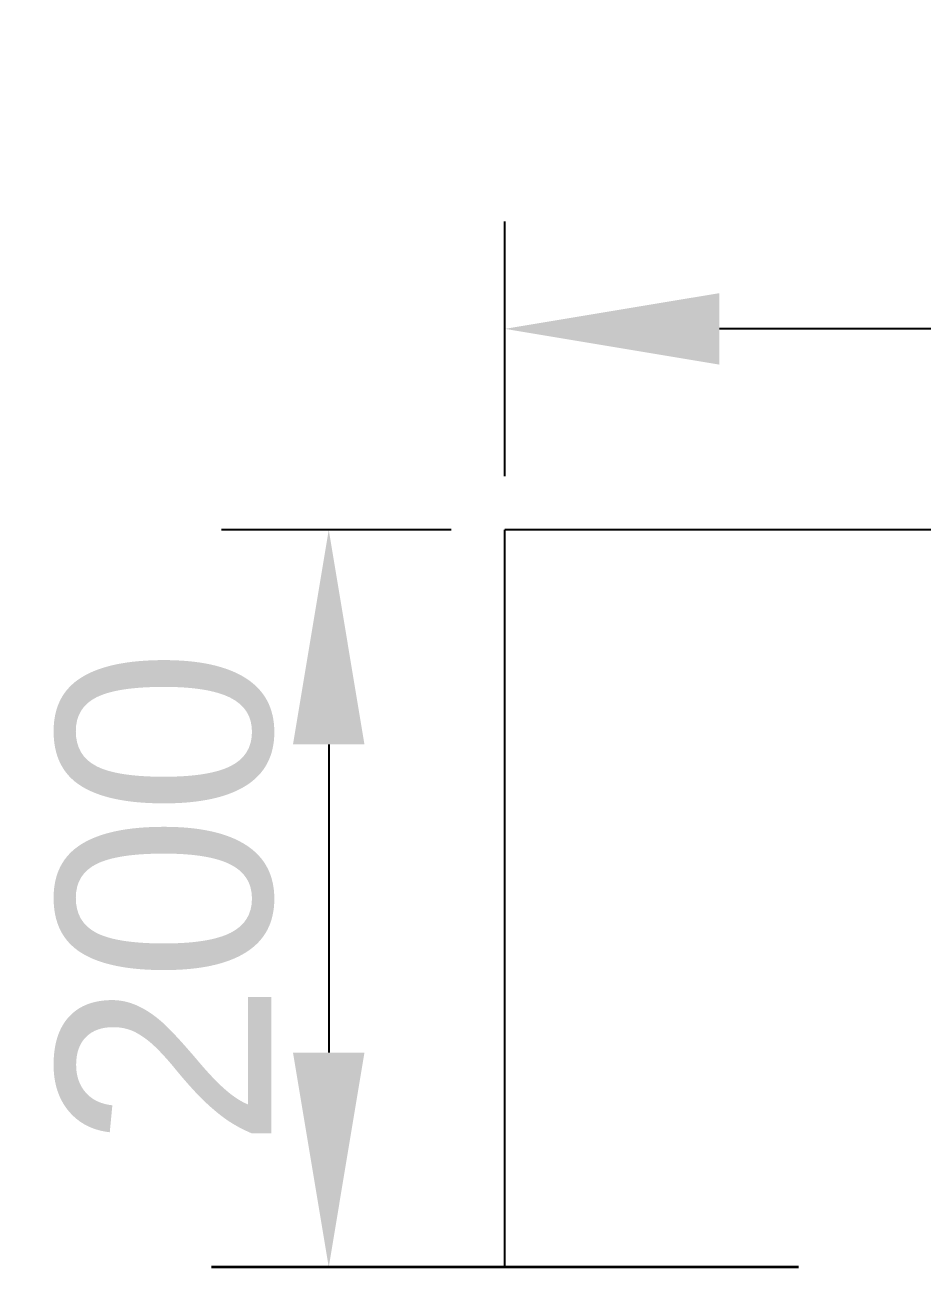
# Model space of a CAD drawing. Header units: millimetres. Extents: x 1762 to 3573, y 2019 to 2959.
# Drawn here: x 1967.82 to 1978.28, y 2466.77 to 2481.24 of the extents above; entities that cross this region are included whole.
import ezdxf

# ---------------------------------------------------------------- set-up
doc = ezdxf.new("R2010")
doc.units = ezdxf.units.MM
doc.layers.add('AM60', color=3, linetype='Continuous', lineweight=25)
doc.styles.get("Standard").update_dxf_attribs({"font": 'arial.ttf'})
doc.dimstyles.new('ISO-25', dxfattribs={"dimtxt": 2.5, "dimasz": 2.5, "dimexe": 1.25, "dimexo": 0.625, "dimtad": 1, "dimtxsty": 'Standard', "dimcen": 2.5, "dimadec": 0, "dimazin": 0, "dimtfac": 1, "dimtmove": 0, "dimatfit": 3, "dimfxl": 1, "dimarcsym": 0})

# ---------------------------------------------------------------- blocks, each defined once
blk = doc.blocks.new('A$C22D5386F')
at = {"color": 3, "lineweight": 35, "ltscale": 0.342124}
blk.add_line((23.295, 28.559), (16.452, 28.559), dxfattribs=at)
blk.add_line((23.295, 28.559), (16.452, 28.559), dxfattribs=at)
blk.add_line((23.295, 28.559), (16.452, 28.559), dxfattribs=at)
blk = doc.blocks.new('*D183')
at = {"color": 0, "lineweight": -2, "transparency": 16777216}
for p, q in [((1973.417, 2475.981), (1973.417, 2478.947)), ((2004.488, 2475.981), (2004.488, 2478.947)), ((2001.988, 2477.697), (1975.917, 2477.697))]:
    blk.add_line(p, q, dxfattribs=at)
at = {"color": 0, "transparency": 16777216}
for points in [[(1975.917, 2478.113), (1975.917, 2477.28), (1973.417, 2477.697)], [(2001.988, 2478.113), (2001.988, 2477.28), (2004.488, 2477.697)]]:
    blk.add_solid(points, dxfattribs=at)
at = {"layer": 'Defpoints', "color": 0, "transparency": 16777216}
for p in [(1973.417, 2477.697), (1973.417, 2475.356), (2004.488, 2475.356)]:
    blk.add_point(p, dxfattribs=at)
at = {"color": 3, "transparency": 16777216, "insert": (1988.953, 2479.598), "char_height": 2.5, "attachment_point": 5}
blk.add_mtext('200', dxfattribs=at)
blk = doc.blocks.new('*D184')
at = {"color": 0, "lineweight": -2, "transparency": 16777216}
for p, q in [((1972.792, 2475.356), (1970.114, 2475.356)), ((1971.364, 2472.856), (1971.364, 2469.266)), ((1972.792, 2466.766), (1970.114, 2466.766))]:
    blk.add_line(p, q, dxfattribs=at)
at = {"color": 0, "transparency": 16777216}
for points in [[(1970.947, 2472.856), (1971.78, 2472.856), (1971.364, 2475.356)], [(1970.947, 2469.266), (1971.78, 2469.266), (1971.364, 2466.766)]]:
    blk.add_solid(points, dxfattribs=at)
at = {"layer": 'Defpoints', "color": 0, "transparency": 16777216}
for p in [(1973.417, 2475.356), (1971.364, 2466.766), (1973.417, 2466.766)]:
    blk.add_point(p, dxfattribs=at)
at = {"color": 3, "transparency": 16777216, "insert": (1969.462, 2471.061), "char_height": 2.5, "attachment_point": 5, "rotation": 90}
blk.add_mtext('200', dxfattribs=at)

msp = doc.modelspace()

# ---------------------------------------------------------------- linework, layer by layer
for p in [(2004.488, 2475.356), (1973.417, 2466.766)]:
    msp.add_line(p, (1973.417, 2475.356))

# ---------------------------------------------------------------- block references
at = {"layer": 'AM60'}
msp.add_blockref('A$C22D5386F', (1953.544, 2438.207), dxfattribs=at)

# ---------------------------------------------------------------- dimensions: what is measured, and where the dimension line sits
at = {"color": 1}
dim = msp.add_linear_dim(base=(1973.417, 2477.697), p1=(2004.488, 2475.356), p2=(1973.417, 2475.356), text='200', dimstyle='ISO-25', override={"dimclrt": 3}, dxfattribs=at)
dim.commit()
dim.dimension.update_dxf_attribs({"geometry": '*D183', "text_midpoint": (1988.953, 2479.598)})
dim = msp.add_linear_dim(base=(1971.364, 2466.766), p1=(1973.417, 2475.356), p2=(1973.417, 2466.766), angle=90, text='200', dimstyle='ISO-25', override={"dimclrt": 3}, dxfattribs=at)
dim.commit()
dim.dimension.update_dxf_attribs({"geometry": '*D184', "text_midpoint": (1969.462, 2471.061)})

doc.saveas('drawing.dxf')
